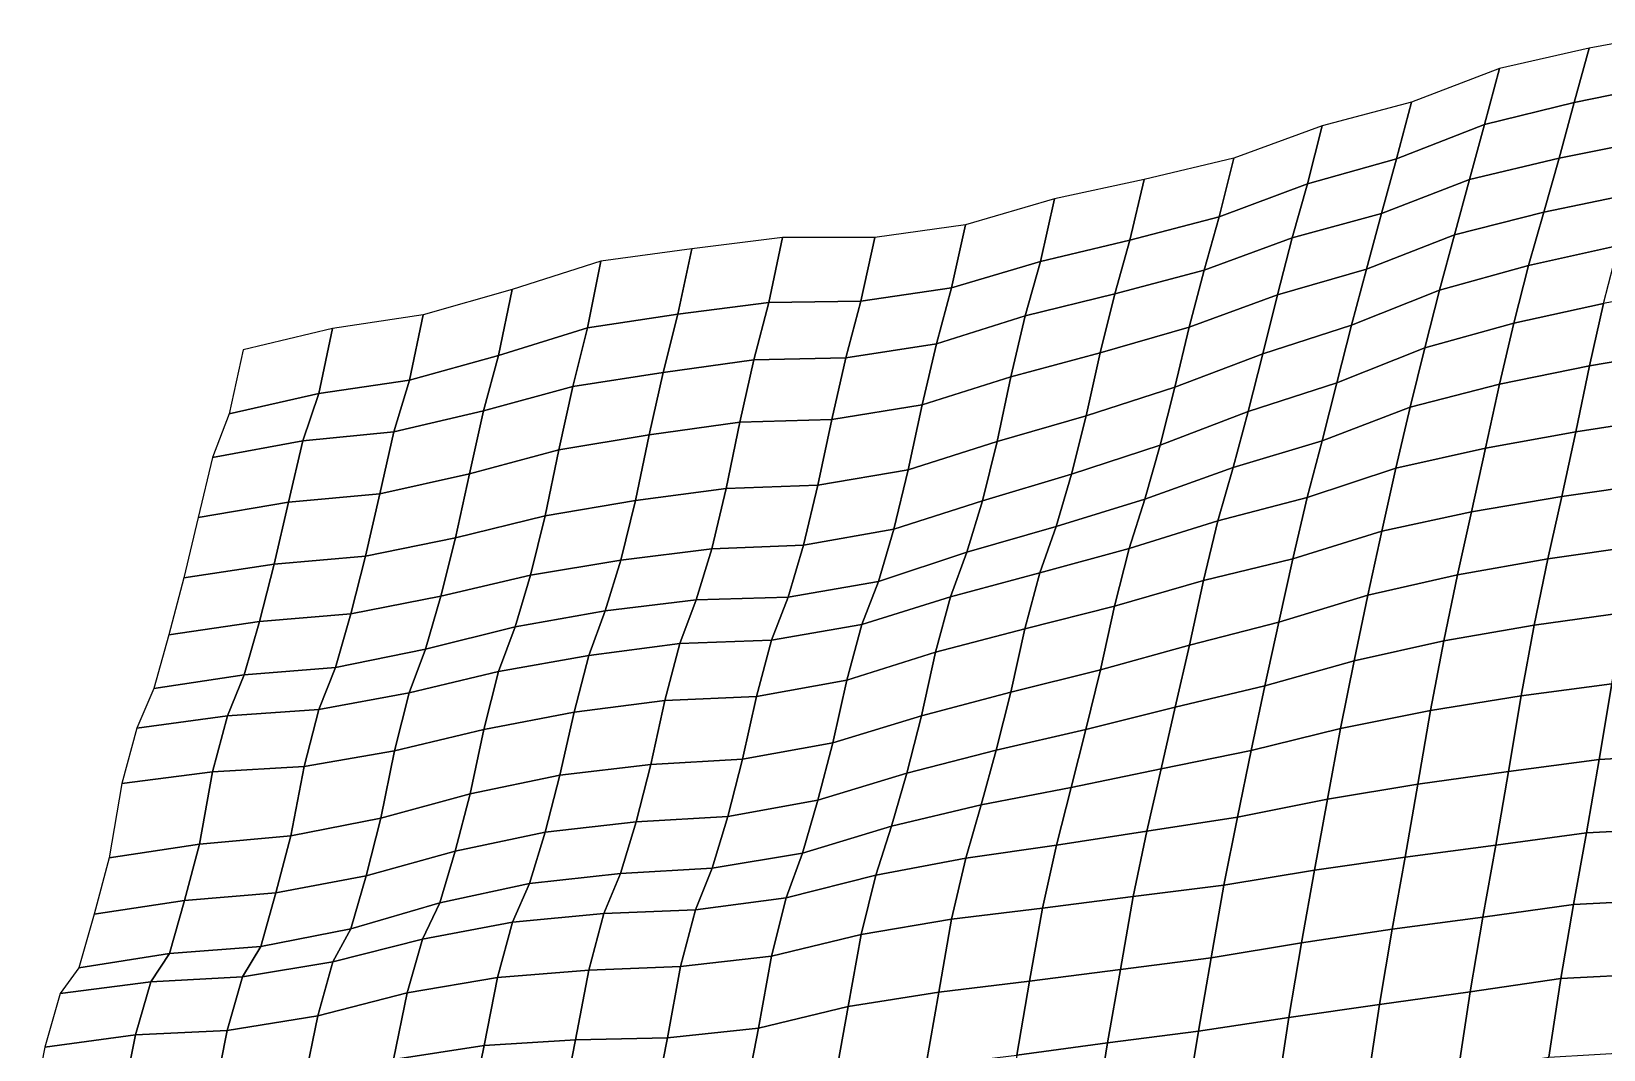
# Model space of a CAD drawing. Header units: metres. Extents: x -7.8 to 5.5, y -4.8 to 2.7.
# Drawn here: x -6.457 to -3.98, y 1.055 to 2.659 of the extents above; entities that cross this region are included whole.
import ezdxf

# ---------------------------------------------------------------- set-up
doc = ezdxf.new("R2010")
doc.units = ezdxf.units.M

msp = doc.modelspace()

# ---------------------------------------------------------------- linework, layer by layer
at = {"layer": 'C2'}
for points in [[(-4.00307, 2.63274, -14.09296), (-4.02696, 2.54726, -13.97273), (-3.88517, 2.57569, -13.91733), (-3.861, 2.65898, -14.03953)], [(-4.14443, 2.6008, -14.15152), (-4.16796, 2.51245, -14.03385), (-4.02696, 2.54726, -13.97273), (-4.00307, 2.63274, -14.09296)], [(-4.2831, 2.54732, -14.2294), (-4.30655, 2.45831, -14.11233), (-4.16796, 2.51245, -14.03385), (-4.14443, 2.6008, -14.15152)], [(-4.02696, 2.54726, -13.97273), (-4.05058, 2.45957, -13.85447), (-3.90873, 2.48756, -13.79946), (-3.88517, 2.57569, -13.91733)], [(-4.42384, 2.51043, -14.2924), (-4.44694, 2.41868, -14.17779), (-4.30655, 2.45831, -14.11233), (-4.2831, 2.54732, -14.2294)], [(-4.16796, 2.51245, -14.03385), (-4.19169, 2.42565, -13.9148), (-4.05058, 2.45957, -13.85447), (-4.02696, 2.54726, -13.97273)], [(-4.56278, 2.45914, -14.36831), (-4.58579, 2.36663, -14.25439), (-4.44694, 2.41868, -14.17779), (-4.42384, 2.51043, -14.2924)], [(-4.30655, 2.45831, -14.11233), (-4.33034, 2.37206, -13.99279), (-4.19169, 2.42565, -13.9148), (-4.16796, 2.51245, -14.03385)], [(-4.05058, 2.45957, -13.85447), (-4.0745, 2.3743, -13.73404), (-3.93278, 2.40339, -13.67805), (-3.90873, 2.48756, -13.79946)], [(-4.70397, 2.42588, -14.42805), (-4.72655, 2.32995, -14.31719), (-4.58579, 2.36663, -14.25439), (-4.56278, 2.45914, -14.36831)], [(-4.44694, 2.41868, -14.17779), (-4.47089, 2.33363, -14.05716), (-4.33034, 2.37206, -13.99279), (-4.30655, 2.45831, -14.11233)], [(-4.19169, 2.42565, -13.9148), (-4.21536, 2.3384, -13.79615), (-4.0745, 2.3743, -13.73404), (-4.05058, 2.45957, -13.85447)], [(-4.84551, 2.39536, -14.48533), (-4.86773, 2.29658, -14.37703), (-4.72655, 2.32995, -14.31719), (-4.70397, 2.42588, -14.42805)], [(-4.58579, 2.36663, -14.25439), (-4.60991, 2.28301, -14.13248), (-4.47089, 2.33363, -14.05716), (-4.44694, 2.41868, -14.17779)], [(-4.33034, 2.37206, -13.99279), (-4.35398, 2.28459, -13.87433), (-4.21536, 2.3384, -13.79615), (-4.19169, 2.42565, -13.9148)], [(-4.0745, 2.3743, -13.73404), (-4.09855, 2.29013, -13.61263), (-3.95713, 2.32153, -13.55456), (-3.93278, 2.40339, -13.67805)], [(-4.98574, 2.3544, -14.55197), (-5.00787, 2.25485, -14.44436), (-4.86773, 2.29658, -14.37703), (-4.84551, 2.39536, -14.48533)], [(-5.12859, 2.33443, -14.59978), (-5.15064, 2.23422, -14.49276), (-5.00787, 2.25485, -14.44436), (-4.98574, 2.3544, -14.55197)], [(-4.72655, 2.32995, -14.31719), (-4.75058, 2.24557, -14.19597), (-4.60991, 2.28301, -14.13248), (-4.58579, 2.36663, -14.25439)], [(-4.47089, 2.33363, -14.05716), (-4.49423, 2.24375, -13.94087), (-4.35398, 2.28459, -13.87433), (-4.33034, 2.37206, -13.99279)], [(-4.21536, 2.3384, -13.79615), (-4.23903, 2.25116, -13.6775), (-4.09855, 2.29013, -13.61263), (-4.0745, 2.3743, -13.73404)], [(-5.41704, 2.31635, -14.67578), (-5.43873, 2.21328, -14.57132), (-5.29571, 2.23194, -14.5247), (-5.27392, 2.33423, -14.62984)], [(-5.27392, 2.33423, -14.62984), (-5.29571, 2.23194, -14.5247), (-5.15064, 2.23422, -14.49276), (-5.12859, 2.33443, -14.59978)], [(-4.86773, 2.29658, -14.37703), (-4.89157, 2.21065, -14.25719), (-4.75058, 2.24557, -14.19597), (-4.72655, 2.32995, -14.31719)], [(-4.60991, 2.28301, -14.13248), (-4.63324, 2.19301, -14.01629), (-4.49423, 2.24375, -13.94087), (-4.47089, 2.33363, -14.05716)], [(-4.35398, 2.28459, -13.87433), (-4.37749, 2.19603, -13.75686), (-4.23903, 2.25116, -13.6775), (-4.21536, 2.3384, -13.79615)], [(-5.55995, 2.29682, -14.7232), (-5.58142, 2.19199, -14.62032), (-5.43873, 2.21328, -14.57132), (-5.41704, 2.31635, -14.67578)], [(-4.09855, 2.29013, -13.61263), (-4.12181, 2.19959, -13.49693), (-3.98033, 2.23055, -13.43926), (-3.95713, 2.32153, -13.55456)], [(-5.69975, 2.25245, -14.7929), (-5.72131, 2.14829, -14.68943), (-5.58142, 2.19199, -14.62032), (-5.55995, 2.29682, -14.7232)], [(-5.00787, 2.25485, -14.44436), (-5.03144, 2.16684, -14.3264), (-4.89157, 2.21065, -14.25719), (-4.86773, 2.29658, -14.37703)], [(-4.75058, 2.24557, -14.19597), (-4.77352, 2.1525, -14.08254), (-4.63324, 2.19301, -14.01629), (-4.60991, 2.28301, -14.13248)], [(-4.49423, 2.24375, -13.94087), (-4.51724, 2.15123, -13.82695), (-4.37749, 2.19603, -13.75686), (-4.35398, 2.28459, -13.87433)], [(-4.23903, 2.25116, -13.6775), (-4.26226, 2.16039, -13.562), (-4.12181, 2.19959, -13.49693), (-4.09855, 2.29013, -13.61263)], [(-5.15064, 2.23422, -14.49276), (-5.17401, 2.14456, -14.37628), (-5.03144, 2.16684, -14.3264), (-5.00787, 2.25485, -14.44436)], [(-3.98033, 2.23055, -13.43926), (-4.00257, 2.13188, -13.33086), (-3.86025, 2.15614, -13.27921), (-3.83834, 2.25744, -13.38524)], [(-5.84009, 2.21238, -14.85875), (-5.8618, 2.10942, -14.7542), (-5.72131, 2.14829, -14.68943), (-5.69975, 2.25245, -14.7929)], [(-5.43873, 2.21328, -14.57132), (-5.46185, 2.12164, -14.45662), (-5.31899, 2.14162, -14.4088), (-5.29571, 2.23194, -14.5247)], [(-5.29571, 2.23194, -14.5247), (-5.31899, 2.14162, -14.4088), (-5.17401, 2.14456, -14.37628), (-5.15064, 2.23422, -14.49276)], [(-4.89157, 2.21065, -14.25719), (-4.91418, 2.11495, -14.14613), (-4.77352, 2.1525, -14.08254), (-4.75058, 2.24557, -14.19597)], [(-4.63324, 2.19301, -14.01629), (-4.65603, 2.09874, -13.90395), (-4.51724, 2.15123, -13.82695), (-4.49423, 2.24375, -13.94087)], [(-4.37749, 2.19603, -13.75686), (-4.40076, 2.1056, -13.64107), (-4.26226, 2.16039, -13.562), (-4.23903, 2.25116, -13.6775)], [(-4.12181, 2.19959, -13.49693), (-4.14435, 2.10334, -13.38637), (-4.00257, 2.13188, -13.33086), (-3.98033, 2.23055, -13.43926)], [(-5.9828, 2.1912, -14.90764), (-6.00456, 2.08868, -14.8027), (-5.8618, 2.10942, -14.7542), (-5.84009, 2.21238, -14.85875)], [(-5.58142, 2.19199, -14.62032), (-5.60446, 2.09969, -14.5062), (-5.46185, 2.12164, -14.45662), (-5.43873, 2.21328, -14.57132)], [(-5.03144, 2.16684, -14.3264), (-5.05399, 2.07059, -14.21583), (-4.91418, 2.11495, -14.14613), (-4.89157, 2.21065, -14.25719)], [(-6.12394, 2.15749, -14.96778), (-6.1459, 2.05662, -14.86135), (-6.00456, 2.08868, -14.8027), (-5.9828, 2.1912, -14.90764)], [(-5.72131, 2.14829, -14.68943), (-5.74498, 2.06105, -14.57077), (-5.60446, 2.09969, -14.5062), (-5.58142, 2.19199, -14.62032)], [(-4.77352, 2.1525, -14.08254), (-4.79574, 2.05361, -13.97434), (-4.65603, 2.09874, -13.90395), (-4.63324, 2.19301, -14.01629)], [(-4.51724, 2.15123, -13.82695), (-4.54043, 2.06014, -13.71175), (-4.40076, 2.1056, -13.64107), (-4.37749, 2.19603, -13.75686)], [(-4.26226, 2.16039, -13.562), (-4.28513, 2.06678, -13.44907), (-4.14435, 2.10334, -13.38637), (-4.12181, 2.19959, -13.49693)], [(-5.17401, 2.14456, -14.37628), (-5.19643, 2.04732, -14.2666), (-5.05399, 2.07059, -14.21583), (-5.03144, 2.16684, -14.3264)], [(-4.40076, 2.1056, -13.64107), (-4.4239, 2.01407, -13.52626), (-4.28513, 2.06678, -13.44907), (-4.26226, 2.16039, -13.562)], [(-4.00257, 2.13188, -13.33086), (-4.02415, 2.02794, -13.2272), (-3.88158, 2.05022, -13.17732), (-3.86025, 2.15614, -13.27921)], [(-5.8618, 2.10942, -14.7542), (-5.88618, 2.02789, -14.63042), (-5.74498, 2.06105, -14.57077), (-5.72131, 2.14829, -14.68943)], [(-5.46185, 2.12164, -14.45662), (-5.48413, 2.0233, -14.34792), (-5.34126, 2.04317, -14.30021), (-5.31899, 2.14162, -14.4088)], [(-5.31899, 2.14162, -14.4088), (-5.34126, 2.04317, -14.30021), (-5.19643, 2.04732, -14.2666), (-5.17401, 2.14456, -14.37628)], [(-4.91418, 2.11495, -14.14613), (-4.93598, 2.01276, -14.04089), (-4.79574, 2.05361, -13.97434), (-4.77352, 2.1525, -14.08254)], [(-4.65603, 2.09874, -13.90395), (-4.67918, 2.00732, -13.78904), (-4.54043, 2.06014, -13.71175), (-4.51724, 2.15123, -13.82695)], [(-4.14435, 2.10334, -13.38637), (-4.16632, 2.00247, -13.27994), (-4.02415, 2.02794, -13.2272), (-4.00257, 2.13188, -13.33086)], [(-6.00456, 2.08868, -14.8027), (-6.02978, 2.01385, -14.6729), (-5.88618, 2.02789, -14.63042), (-5.8618, 2.10942, -14.7542)], [(-5.60446, 2.09969, -14.5062), (-5.62652, 1.9996, -14.39908), (-5.48413, 2.0233, -14.34792), (-5.46185, 2.12164, -14.45662)], [(-5.05399, 2.07059, -14.21583), (-5.07579, 1.9684, -14.11059), (-4.93598, 2.01276, -14.04089), (-4.91418, 2.11495, -14.14613)], [(-4.54043, 2.06014, -13.71175), (-4.56396, 1.97179, -13.59409), (-4.4239, 2.01407, -13.52626), (-4.40076, 2.1056, -13.64107)], [(-6.1459, 2.05662, -14.86135), (-6.17187, 1.98773, -14.72623), (-6.02978, 2.01385, -14.6729), (-6.00456, 2.08868, -14.8027)], [(-5.74498, 2.06105, -14.57077), (-5.76719, 1.96216, -14.46257), (-5.62652, 1.9996, -14.39908), (-5.60446, 2.09969, -14.5062)], [(-4.79574, 2.05361, -13.97434), (-4.81876, 1.9612, -13.86032), (-4.67918, 2.00732, -13.78904), (-4.65603, 2.09874, -13.90395)], [(-4.28513, 2.06678, -13.44907), (-4.30771, 1.97074, -13.3383), (-4.16632, 2.00247, -13.27994), (-4.14435, 2.10334, -13.38637)], [(-5.88618, 2.02789, -14.63042), (-5.90859, 1.93054, -14.52083), (-5.76719, 1.96216, -14.46257), (-5.74498, 2.06105, -14.57077)], [(-5.19643, 2.04732, -14.2666), (-5.21813, 1.94436, -14.16204), (-5.07579, 1.9684, -14.11059), (-5.05399, 2.07059, -14.21583)], [(-4.67918, 2.00732, -13.78904), (-4.70312, 1.92227, -13.66842), (-4.56396, 1.97179, -13.59409), (-4.54043, 2.06014, -13.71175)], [(-4.4239, 2.01407, -13.52626), (-4.44728, 1.92451, -13.40968), (-4.30771, 1.97074, -13.3383), (-4.28513, 2.06678, -13.44907)], [(-5.48413, 2.0233, -14.34792), (-5.50581, 1.92013, -14.24357), (-5.3628, 1.93889, -14.19684), (-5.34126, 2.04317, -14.30021)], [(-5.34126, 2.04317, -14.30021), (-5.3628, 1.93889, -14.19684), (-5.21813, 1.94436, -14.16204), (-5.19643, 2.04732, -14.2666)], [(-4.93598, 2.01276, -14.04089), (-4.95891, 1.91958, -13.92756), (-4.81876, 1.9612, -13.86032), (-4.79574, 2.05361, -13.97434)], [(-4.02415, 2.02794, -13.2272), (-4.04599, 1.92608, -13.12166), (-3.90322, 1.94671, -13.07326), (-3.88158, 2.05022, -13.17732)], [(-6.17187, 1.98773, -14.72623), (-6.19462, 1.89312, -14.61419), (-6.05227, 1.91716, -14.56273), (-6.02978, 2.01385, -14.6729)], [(-6.02978, 2.01385, -14.6729), (-6.05227, 1.91716, -14.56273), (-5.90859, 1.93054, -14.52083), (-5.88618, 2.02789, -14.63042)], [(-5.62652, 1.9996, -14.39908), (-5.64814, 1.89598, -14.29512), (-5.50581, 1.92013, -14.24357), (-5.48413, 2.0233, -14.34792)], [(-5.07579, 1.9684, -14.11059), (-5.09863, 1.87456, -13.99785), (-4.95891, 1.91958, -13.92756), (-4.93598, 2.01276, -14.04089)], [(-4.81876, 1.9612, -13.86032), (-4.84305, 1.8789, -13.73723), (-4.70312, 1.92227, -13.66842), (-4.67918, 2.00732, -13.78904)], [(-4.56396, 1.97179, -13.59409), (-4.58809, 1.88817, -13.47218), (-4.44728, 1.92451, -13.40968), (-4.4239, 2.01407, -13.52626)], [(-4.16632, 2.00247, -13.27994), (-4.18834, 1.90204, -13.17312), (-4.04599, 1.92608, -13.12166), (-4.02415, 2.02794, -13.2272)], [(-5.76719, 1.96216, -14.46257), (-5.78916, 1.86129, -14.35615), (-5.64814, 1.89598, -14.29512), (-5.62652, 1.9996, -14.39908)], [(-4.30771, 1.97074, -13.3383), (-4.32992, 1.87185, -13.2301), (-4.18834, 1.90204, -13.17312), (-4.16632, 2.00247, -13.27994)], [(-5.90859, 1.93054, -14.52083), (-5.9309, 1.83242, -14.41194), (-5.78916, 1.86129, -14.35615), (-5.76719, 1.96216, -14.46257)], [(-5.21813, 1.94436, -14.16204), (-5.24087, 1.84965, -14.0501), (-5.09863, 1.87456, -13.99785), (-5.07579, 1.9684, -14.11059)], [(-4.95891, 1.91958, -13.92756), (-4.98334, 1.83838, -13.80348), (-4.84305, 1.8789, -13.73723), (-4.81876, 1.9612, -13.86032)], [(-4.70312, 1.92227, -13.66842), (-4.72793, 1.84414, -13.54158), (-4.58809, 1.88817, -13.47218), (-4.56396, 1.97179, -13.59409)], [(-4.44728, 1.92451, -13.40968), (-4.46981, 1.82815, -13.29921), (-4.32992, 1.87185, -13.2301), (-4.30771, 1.97074, -13.3383)], [(-5.50581, 1.92013, -14.24357), (-5.52864, 1.82618, -14.13093), (-5.38551, 1.84396, -14.08509), (-5.3628, 1.93889, -14.19684)], [(-5.3628, 1.93889, -14.19684), (-5.38551, 1.84396, -14.08509), (-5.24087, 1.84965, -14.0501), (-5.21813, 1.94436, -14.16204)], [(-4.04599, 1.92608, -13.12166), (-4.06835, 1.82829, -13.01247), (-3.92554, 1.8487, -12.96427), (-3.90322, 1.94671, -13.07326)], [(-6.19462, 1.89312, -14.61419), (-6.2173, 1.79796, -14.50263), (-6.07466, 1.81969, -14.45325), (-6.05227, 1.91716, -14.56273)], [(-6.05227, 1.91716, -14.56273), (-6.07466, 1.81969, -14.45325), (-5.9309, 1.83242, -14.41194), (-5.90859, 1.93054, -14.52083)], [(-5.64814, 1.89598, -14.29512), (-5.67103, 1.80247, -14.18209), (-5.52864, 1.82618, -14.13093), (-5.50581, 1.92013, -14.24357)], [(-5.09863, 1.87456, -13.99785), (-5.12292, 1.79226, -13.87476), (-4.98334, 1.83838, -13.80348), (-4.95891, 1.91958, -13.92756)], [(-4.84305, 1.8789, -13.73723), (-4.86849, 1.80582, -13.60586), (-4.72793, 1.84414, -13.54158), (-4.70312, 1.92227, -13.66842)], [(-4.58809, 1.88817, -13.47218), (-4.61089, 1.79401, -13.35974), (-4.46981, 1.82815, -13.29921), (-4.44728, 1.92451, -13.40968)], [(-4.18834, 1.90204, -13.17312), (-4.21051, 1.80282, -13.06521), (-4.06835, 1.82829, -13.01247), (-4.04599, 1.92608, -13.12166)], [(-5.78916, 1.86129, -14.35615), (-5.8122, 1.76899, -14.24203), (-5.67103, 1.80247, -14.18209), (-5.64814, 1.89598, -14.29512)], [(-4.72793, 1.84414, -13.54158), (-4.75115, 1.75327, -13.42618), (-4.61089, 1.79401, -13.35974), (-4.58809, 1.88817, -13.47218)], [(-4.32992, 1.87185, -13.2301), (-4.35183, 1.77055, -13.12407), (-4.21051, 1.80282, -13.06521), (-4.18834, 1.90204, -13.17312)], [(-5.9309, 1.83242, -14.41194), (-5.95408, 1.74122, -14.29684), (-5.8122, 1.76899, -14.24203), (-5.78916, 1.86129, -14.35615)], [(-5.24087, 1.84965, -14.0501), (-5.26517, 1.76746, -13.92691), (-5.12292, 1.79226, -13.87476), (-5.09863, 1.87456, -13.99785)], [(-4.98334, 1.83838, -13.80348), (-5.00915, 1.76827, -13.66945), (-4.86849, 1.80582, -13.60586), (-4.84305, 1.8789, -13.73723)], [(-4.46981, 1.82815, -13.29921), (-4.49191, 1.72838, -13.19179), (-4.35183, 1.77055, -13.12407), (-4.32992, 1.87185, -13.2301)], [(-5.52864, 1.82618, -14.13093), (-5.55319, 1.74597, -14.00596), (-5.41002, 1.76341, -13.96042), (-5.38551, 1.84396, -14.08509)], [(-5.38551, 1.84396, -14.08509), (-5.41002, 1.76341, -13.96042), (-5.26517, 1.76746, -13.92691), (-5.24087, 1.84965, -14.0501)], [(-5.12292, 1.79226, -13.87476), (-5.14901, 1.72435, -13.73875), (-5.00915, 1.76827, -13.66945), (-4.98334, 1.83838, -13.80348)], [(-4.86849, 1.80582, -13.60586), (-4.89205, 1.7177, -13.488), (-4.75115, 1.75327, -13.42618), (-4.72793, 1.84414, -13.54158)], [(-4.06835, 1.82829, -13.01247), (-4.08986, 1.72379, -12.9093), (-3.94699, 1.74366, -12.86159), (-3.92554, 1.8487, -12.96427)], [(-6.2173, 1.79796, -14.50263), (-6.24065, 1.70819, -14.38625), (-6.09793, 1.72926, -14.33745), (-6.07466, 1.81969, -14.45325)], [(-6.07466, 1.81969, -14.45325), (-6.09793, 1.72926, -14.33745), (-5.95408, 1.74122, -14.29684), (-5.9309, 1.83242, -14.41194)], [(-5.67103, 1.80247, -14.18209), (-5.69543, 1.72105, -14.05821), (-5.55319, 1.74597, -14.00596), (-5.52864, 1.82618, -14.13093)], [(-4.61089, 1.79401, -13.35974), (-4.63275, 1.69226, -13.2541), (-4.49191, 1.72838, -13.19179), (-4.46981, 1.82815, -13.29921)], [(-4.21051, 1.80282, -13.06521), (-4.23207, 1.69866, -12.96174), (-4.08986, 1.72379, -12.9093), (-4.06835, 1.82829, -13.01247)], [(-5.8122, 1.76899, -14.24203), (-5.83635, 1.68559, -14.11992), (-5.69543, 1.72105, -14.05821), (-5.67103, 1.80247, -14.18209)], [(-5.26517, 1.76746, -13.92691), (-5.2913, 1.69987, -13.7906), (-5.14901, 1.72435, -13.73875), (-5.12292, 1.79226, -13.87476)], [(-5.00915, 1.76827, -13.66945), (-5.03281, 1.68092, -13.55089), (-4.89205, 1.7177, -13.488), (-4.86849, 1.80582, -13.60586)], [(-4.75115, 1.75327, -13.42618), (-4.77324, 1.65339, -13.31887), (-4.63275, 1.69226, -13.2541), (-4.61089, 1.79401, -13.35974)], [(-4.35183, 1.77055, -13.12407), (-4.37351, 1.66737, -13.01971), (-4.23207, 1.69866, -12.96174), (-4.21051, 1.80282, -13.06521)], [(-5.95408, 1.74122, -14.29684), (-5.9781, 1.65683, -14.17562), (-5.83635, 1.68559, -14.11992), (-5.8122, 1.76899, -14.24203)], [(-5.55319, 1.74597, -14.00596), (-5.57902, 1.67597, -13.87183), (-5.43599, 1.69451, -13.8253), (-5.41002, 1.76341, -13.96042)], [(-5.41002, 1.76341, -13.96042), (-5.43599, 1.69451, -13.8253), (-5.2913, 1.69987, -13.7906), (-5.26517, 1.76746, -13.92691)], [(-5.14901, 1.72435, -13.73875), (-5.17264, 1.63678, -13.62039), (-5.03281, 1.68092, -13.55089), (-5.00915, 1.76827, -13.66945)], [(-4.49191, 1.72838, -13.19179), (-4.51396, 1.62817, -13.08478), (-4.37351, 1.66737, -13.01971), (-4.35183, 1.77055, -13.12407)], [(-6.09793, 1.72926, -14.33745), (-6.12203, 1.64542, -14.21574), (-5.9781, 1.65683, -14.17562), (-5.95408, 1.74122, -14.29684)], [(-5.69543, 1.72105, -14.05821), (-5.72119, 1.6505, -13.92457), (-5.57902, 1.67597, -13.87183), (-5.55319, 1.74597, -14.00596)], [(-4.89205, 1.7177, -13.488), (-4.91416, 1.61793, -13.38058), (-4.77324, 1.65339, -13.31887), (-4.75115, 1.75327, -13.42618)], [(-4.08986, 1.72379, -12.9093), (-4.11046, 1.61205, -12.81263), (-3.96753, 1.63136, -12.76542), (-3.94699, 1.74366, -12.86159)], [(-6.24065, 1.70819, -14.38625), (-6.26465, 1.62358, -14.26523), (-6.12203, 1.64542, -14.21574), (-6.09793, 1.72926, -14.33745)], [(-5.83635, 1.68559, -14.11992), (-5.86231, 1.61669, -13.98481), (-5.72119, 1.6505, -13.92457), (-5.69543, 1.72105, -14.05821)], [(-5.2913, 1.69987, -13.7906), (-5.31479, 1.6112, -13.67323), (-5.17264, 1.63678, -13.62039), (-5.14901, 1.72435, -13.73875)], [(-5.03281, 1.68092, -13.55089), (-5.05486, 1.58071, -13.44387), (-4.91416, 1.61793, -13.38058), (-4.89205, 1.7177, -13.488)], [(-4.63275, 1.69226, -13.2541), (-4.6551, 1.59447, -13.14491), (-4.51396, 1.62817, -13.08478), (-4.49191, 1.72838, -13.19179)], [(-4.23207, 1.69866, -12.96174), (-4.25294, 1.589, -12.86321), (-4.11046, 1.61205, -12.81263), (-4.08986, 1.72379, -12.9093)], [(-5.9781, 1.65683, -14.17562), (-6.00438, 1.59045, -14.03824), (-5.86231, 1.61669, -13.98481), (-5.83635, 1.68559, -14.11992)], [(-5.57902, 1.67597, -13.87183), (-5.60239, 1.58631, -13.75535), (-5.45935, 1.60485, -13.70882), (-5.43599, 1.69451, -13.8253)], [(-5.43599, 1.69451, -13.8253), (-5.45935, 1.60485, -13.70882), (-5.31479, 1.6112, -13.67323), (-5.2913, 1.69987, -13.7906)], [(-4.77324, 1.65339, -13.31887), (-4.79602, 1.55901, -13.20663), (-4.6551, 1.59447, -13.14491), (-4.63275, 1.69226, -13.2541)], [(-4.37351, 1.66737, -13.01971), (-4.39473, 1.56057, -12.91861), (-4.25294, 1.589, -12.86321), (-4.23207, 1.69866, -12.96174)], [(-5.72119, 1.6505, -13.92457), (-5.74438, 1.55941, -13.80937), (-5.60239, 1.58631, -13.75535), (-5.57902, 1.67597, -13.87183)], [(-5.17264, 1.63678, -13.62039), (-5.19485, 1.53789, -13.51219), (-5.05486, 1.58071, -13.44387), (-5.03281, 1.68092, -13.55089)], [(-4.51396, 1.62817, -13.08478), (-4.53577, 1.5261, -12.97943), (-4.39473, 1.56057, -12.91861), (-4.37351, 1.66737, -13.01971)], [(-6.26465, 1.62358, -14.26523), (-6.29141, 1.56106, -14.12439), (-6.14855, 1.58092, -14.07668), (-6.12203, 1.64542, -14.21574)], [(-6.12203, 1.64542, -14.21574), (-6.14855, 1.58092, -14.07668), (-6.00438, 1.59045, -14.03824), (-5.9781, 1.65683, -14.17562)], [(-5.86231, 1.61669, -13.98481), (-5.88552, 1.52571, -13.86951), (-5.74438, 1.55941, -13.80937), (-5.72119, 1.6505, -13.92457)], [(-5.31479, 1.6112, -13.67323), (-5.33699, 1.5122, -13.56513), (-5.19485, 1.53789, -13.51219), (-5.17264, 1.63678, -13.62039)], [(-4.91416, 1.61793, -13.38058), (-4.93732, 1.52662, -13.26558), (-4.79602, 1.55901, -13.20663), (-4.77324, 1.65339, -13.31887)], [(-3.96753, 1.63136, -12.76542), (-3.98718, 1.51204, -12.67555), (-3.84286, 1.52026, -12.63829), (-3.82335, 1.64079, -12.72707)], [(-6.00438, 1.59045, -14.03824), (-6.02775, 1.50079, -13.92175), (-5.88552, 1.52571, -13.86951), (-5.86231, 1.61669, -13.98481)], [(-5.45935, 1.60485, -13.70882), (-5.48132, 1.50398, -13.60239), (-5.33699, 1.5122, -13.56513), (-5.31479, 1.6112, -13.67323)], [(-5.05486, 1.58071, -13.44387), (-5.07814, 1.49039, -13.32798), (-4.93732, 1.52662, -13.26558), (-4.91416, 1.61793, -13.38058)], [(-4.6551, 1.59447, -13.14491), (-4.67753, 1.49734, -13.03513), (-4.53577, 1.5261, -12.97943), (-4.51396, 1.62817, -13.08478)], [(-4.25294, 1.589, -12.86321), (-4.27301, 1.47297, -12.77039), (-4.13012, 1.49273, -12.72277), (-4.11046, 1.61205, -12.81263)], [(-4.11046, 1.61205, -12.81263), (-4.13012, 1.49273, -12.72277), (-3.98718, 1.51204, -12.67555), (-3.96753, 1.63136, -12.76542)], [(-6.14855, 1.58092, -14.07668), (-6.17208, 1.49258, -13.95901), (-6.02775, 1.50079, -13.92175), (-6.00438, 1.59045, -14.03824)], [(-5.74438, 1.55941, -13.80937), (-5.76623, 1.45767, -13.70373), (-5.62455, 1.48698, -13.64754), (-5.60239, 1.58631, -13.75535)], [(-5.60239, 1.58631, -13.75535), (-5.62455, 1.48698, -13.64754), (-5.48132, 1.50398, -13.60239), (-5.45935, 1.60485, -13.70882)], [(-4.79602, 1.55901, -13.20663), (-4.8192, 1.46792, -13.09142), (-4.67753, 1.49734, -13.03513), (-4.6551, 1.59447, -13.14491)], [(-4.39473, 1.56057, -12.91861), (-4.41538, 1.44916, -12.82165), (-4.27301, 1.47297, -12.77039), (-4.25294, 1.589, -12.86321)], [(-6.29141, 1.56106, -14.12439), (-6.3151, 1.47392, -14.00564), (-6.17208, 1.49258, -13.95901), (-6.14855, 1.58092, -14.07668)], [(-5.19485, 1.53789, -13.51219), (-5.21814, 1.44756, -13.3963), (-5.07814, 1.49039, -13.32798), (-5.05486, 1.58071, -13.44387)], [(-4.53577, 1.5261, -12.97943), (-4.55722, 1.42105, -12.87676), (-4.41538, 1.44916, -12.82165), (-4.39473, 1.56057, -12.91861)], [(-5.88552, 1.52571, -13.86951), (-5.90682, 1.41957, -13.76781), (-5.76623, 1.45767, -13.70373), (-5.74438, 1.55941, -13.80937)], [(-5.33699, 1.5122, -13.56513), (-5.36032, 1.42221, -13.44894), (-5.21814, 1.44756, -13.3963), (-5.19485, 1.53789, -13.51219)], [(-4.93732, 1.52662, -13.26558), (-4.96113, 1.44047, -13.14594), (-4.8192, 1.46792, -13.09142), (-4.79602, 1.55901, -13.20663)], [(-6.02775, 1.50079, -13.92175), (-6.04869, 1.39169, -13.82272), (-5.90682, 1.41957, -13.76781), (-5.88552, 1.52571, -13.86951)], [(-5.48132, 1.50398, -13.60239), (-5.50461, 1.41366, -13.4865), (-5.36032, 1.42221, -13.44894), (-5.33699, 1.5122, -13.56513)], [(-5.07814, 1.49039, -13.32798), (-5.10231, 1.4071, -13.20578), (-4.96113, 1.44047, -13.14594), (-4.93732, 1.52662, -13.26558)], [(-4.67753, 1.49734, -13.03513), (-4.6998, 1.39888, -12.92654), (-4.55722, 1.42105, -12.87676), (-4.53577, 1.5261, -12.97943)], [(-4.13012, 1.49273, -12.72277), (-4.15019, 1.3767, -12.62995), (-4.0073, 1.39634, -12.58244), (-3.98718, 1.51204, -12.67555)], [(-3.98718, 1.51204, -12.67555), (-4.0073, 1.39634, -12.58244), (-3.86289, 1.4039, -12.54577), (-3.84286, 1.52026, -12.63829)], [(-6.3151, 1.47392, -14.00564), (-6.33506, 1.35701, -13.91361), (-6.1924, 1.37852, -13.86442), (-6.17208, 1.49258, -13.95901)], [(-6.17208, 1.49258, -13.95901), (-6.1924, 1.37852, -13.86442), (-6.04869, 1.39169, -13.82272), (-6.02775, 1.50079, -13.92175)], [(-5.76623, 1.45767, -13.70373), (-5.78953, 1.36746, -13.58774), (-5.64793, 1.39742, -13.53096), (-5.62455, 1.48698, -13.64754)], [(-5.62455, 1.48698, -13.64754), (-5.64793, 1.39742, -13.53096), (-5.50461, 1.41366, -13.4865), (-5.48132, 1.50398, -13.60239)], [(-5.21814, 1.44756, -13.3963), (-5.24229, 1.36416, -13.2742), (-5.10231, 1.4071, -13.20578), (-5.07814, 1.49039, -13.32798)], [(-4.8192, 1.46792, -13.09142), (-4.84238, 1.37672, -12.97632), (-4.6998, 1.39888, -12.92654), (-4.67753, 1.49734, -13.03513)], [(-4.27301, 1.47297, -12.77039), (-4.29324, 1.35826, -12.67638), (-4.15019, 1.3767, -12.62995), (-4.13012, 1.49273, -12.72277)], [(-4.96113, 1.44047, -13.14594), (-4.98518, 1.3563, -13.02453), (-4.84238, 1.37672, -12.97632), (-4.8192, 1.46792, -13.09142)], [(-4.41538, 1.44916, -12.82165), (-4.43597, 1.3373, -12.72508), (-4.29324, 1.35826, -12.67638), (-4.27301, 1.47297, -12.77039)], [(-5.90682, 1.41957, -13.76781), (-5.93005, 1.32881, -13.65231), (-5.78953, 1.36746, -13.58774), (-5.76623, 1.45767, -13.70373)], [(-5.36032, 1.42221, -13.44894), (-5.38469, 1.34057, -13.32526), (-5.24229, 1.36416, -13.2742), (-5.21814, 1.44756, -13.3963)], [(-5.10231, 1.4071, -13.20578), (-5.12717, 1.32941, -13.07855), (-4.98518, 1.3563, -13.02453), (-4.96113, 1.44047, -13.14594)], [(-4.55722, 1.42105, -12.87676), (-4.57843, 1.31414, -12.77575), (-4.43597, 1.3373, -12.72508), (-4.41538, 1.44916, -12.82165)], [(-6.04869, 1.39169, -13.82272), (-6.07203, 1.3018, -13.70643), (-5.93005, 1.32881, -13.65231), (-5.90682, 1.41957, -13.76781)], [(-5.64793, 1.39742, -13.53096), (-5.67241, 1.31666, -13.40649), (-5.52903, 1.33246, -13.36242), (-5.50461, 1.41366, -13.4865)], [(-5.50461, 1.41366, -13.4865), (-5.52903, 1.33246, -13.36242), (-5.38469, 1.34057, -13.32526), (-5.36032, 1.42221, -13.44894)], [(-4.6998, 1.39888, -12.92654), (-4.72149, 1.29582, -12.82208), (-4.57843, 1.31414, -12.77575), (-4.55722, 1.42105, -12.87676)], [(-6.1924, 1.37852, -13.86442), (-6.21589, 1.28985, -13.74705), (-6.07203, 1.3018, -13.70643), (-6.04869, 1.39169, -13.82272)], [(-5.78953, 1.36746, -13.58774), (-5.81395, 1.28614, -13.46376), (-5.67241, 1.31666, -13.40649), (-5.64793, 1.39742, -13.53096)], [(-5.24229, 1.36416, -13.2742), (-5.26812, 1.29417, -13.14006), (-5.12717, 1.32941, -13.07855), (-5.10231, 1.4071, -13.20578)], [(-4.84238, 1.37672, -12.97632), (-4.86455, 1.2775, -12.86842), (-4.72149, 1.29582, -12.82208), (-4.6998, 1.39888, -12.92654)], [(-4.15019, 1.3767, -12.62995), (-4.17061, 1.26342, -12.53467), (-4.02778, 1.28361, -12.48666), (-4.0073, 1.39634, -12.58244)], [(-4.0073, 1.39634, -12.58244), (-4.02778, 1.28361, -12.48666), (-3.8833, 1.29062, -12.45049), (-3.86289, 1.4039, -12.54577)], [(-6.33506, 1.35701, -13.91361), (-6.35855, 1.26834, -13.79624), (-6.21589, 1.28985, -13.74705), (-6.1924, 1.37852, -13.86442)], [(-5.93005, 1.32881, -13.65231), (-5.95416, 1.24508, -13.53051), (-5.81395, 1.28614, -13.46376), (-5.78953, 1.36746, -13.58774)], [(-5.38469, 1.34057, -13.32526), (-5.41111, 1.27529, -13.18689), (-5.26812, 1.29417, -13.14006), (-5.24229, 1.36416, -13.2742)], [(-4.98518, 1.3563, -13.02453), (-5.00774, 1.26016, -12.91386), (-4.86455, 1.2775, -12.86842), (-4.84238, 1.37672, -12.97632)], [(-4.29324, 1.35826, -12.67638), (-4.31357, 1.24432, -12.58169), (-4.17061, 1.26342, -12.53467), (-4.15019, 1.3767, -12.62995)], [(-5.52903, 1.33246, -13.36242), (-5.5557, 1.26916, -13.22228), (-5.41111, 1.27529, -13.18689), (-5.38469, 1.34057, -13.32526)], [(-5.12717, 1.32941, -13.07855), (-5.15011, 1.23634, -12.96512), (-5.00774, 1.26016, -12.91386), (-4.98518, 1.3563, -13.02453)], [(-4.43597, 1.3373, -12.72508), (-4.45629, 1.22325, -12.63049), (-4.31357, 1.24432, -12.58169), (-4.29324, 1.35826, -12.67638)], [(-6.07203, 1.3018, -13.70643), (-6.09602, 1.21708, -13.58551), (-5.95416, 1.24508, -13.53051), (-5.93005, 1.32881, -13.65231)], [(-5.81395, 1.28614, -13.46376), (-5.84133, 1.22856, -13.31849), (-5.69934, 1.25545, -13.26447), (-5.67241, 1.31666, -13.40649)], [(-5.67241, 1.31666, -13.40649), (-5.69934, 1.25545, -13.26447), (-5.5557, 1.26916, -13.22228), (-5.52903, 1.33246, -13.36242)], [(-5.26812, 1.29417, -13.14006), (-5.29118, 1.20209, -13.02575), (-5.15011, 1.23634, -12.96512), (-5.12717, 1.32941, -13.07855)], [(-4.72149, 1.29582, -12.82208), (-4.74169, 1.18078, -12.72838), (-4.59868, 1.19954, -12.68165), (-4.57843, 1.31414, -12.77575)], [(-4.57843, 1.31414, -12.77575), (-4.59868, 1.19954, -12.68165), (-4.45629, 1.22325, -12.63049), (-4.43597, 1.3373, -12.72508)], [(-6.35855, 1.26834, -13.79624), (-6.38251, 1.1834, -13.67552), (-6.24001, 1.20623, -13.62514), (-6.21589, 1.28985, -13.74705)], [(-6.21589, 1.28985, -13.74705), (-6.24001, 1.20623, -13.62514), (-6.09602, 1.21708, -13.58551), (-6.07203, 1.3018, -13.70643)], [(-5.41111, 1.27529, -13.18689), (-5.43446, 1.18552, -13.0705), (-5.29118, 1.20209, -13.02575), (-5.26812, 1.29417, -13.14006)], [(-4.86455, 1.2775, -12.86842), (-4.88477, 1.16268, -12.77451), (-4.74169, 1.18078, -12.72838), (-4.72149, 1.29582, -12.82208)], [(-4.02778, 1.28361, -12.48666), (-4.04775, 1.16681, -12.39453), (-3.90334, 1.17437, -12.35786), (-3.8833, 1.29062, -12.45049)], [(-5.95416, 1.24508, -13.53051), (-5.98222, 1.19288, -13.3804), (-5.84133, 1.22856, -13.31849), (-5.81395, 1.28614, -13.46376)], [(-5.69934, 1.25545, -13.26447), (-5.72302, 1.16832, -13.14571), (-5.57913, 1.18005, -13.1053), (-5.5557, 1.26916, -13.22228)], [(-5.5557, 1.26916, -13.22228), (-5.57913, 1.18005, -13.1053), (-5.43446, 1.18552, -13.0705), (-5.41111, 1.27529, -13.18689)], [(-5.00774, 1.26016, -12.91386), (-5.02795, 1.14523, -12.82005), (-4.88477, 1.16268, -12.77451), (-4.86455, 1.2775, -12.86842)], [(-4.31357, 1.24432, -12.58169), (-4.33337, 1.1261, -12.49084), (-4.19048, 1.14585, -12.44323), (-4.17061, 1.26342, -12.53467)], [(-4.17061, 1.26342, -12.53467), (-4.19048, 1.14585, -12.44323), (-4.04775, 1.16681, -12.39453), (-4.02778, 1.28361, -12.48666)], [(-6.09602, 1.21708, -13.58551), (-6.12465, 1.1695, -13.43127), (-5.98222, 1.19288, -13.3804), (-5.95416, 1.24508, -13.53051)], [(-5.84133, 1.22856, -13.31849), (-5.86534, 1.14406, -13.19737), (-5.72302, 1.16832, -13.14571), (-5.69934, 1.25545, -13.26447)], [(-5.15011, 1.23634, -12.96512), (-5.17047, 1.12262, -12.87023), (-5.02795, 1.14523, -12.82005), (-5.00774, 1.26016, -12.91386)], [(-4.45629, 1.22325, -12.63049), (-4.47611, 1.10525, -12.53944), (-4.33337, 1.1261, -12.49084), (-4.31357, 1.24432, -12.58169)], [(-6.24001, 1.20623, -13.62514), (-6.26903, 1.16172, -13.46813), (-6.12465, 1.1695, -13.43127), (-6.09602, 1.21708, -13.58551)], [(-5.98222, 1.19288, -13.3804), (-6.00622, 1.10827, -13.25938), (-5.86534, 1.14406, -13.19737), (-5.84133, 1.22856, -13.31849)], [(-5.29118, 1.20209, -13.02575), (-5.31156, 1.08848, -12.93076), (-5.17047, 1.12262, -12.87023), (-5.15011, 1.23634, -12.96512)], [(-4.59868, 1.19954, -12.68165), (-4.6188, 1.08396, -12.58844), (-4.47611, 1.10525, -12.53944), (-4.45629, 1.22325, -12.63049)], [(-6.38251, 1.1834, -13.67552), (-6.41205, 1.14307, -13.51476), (-6.26903, 1.16172, -13.46813), (-6.24001, 1.20623, -13.62514)], [(-6.12465, 1.1695, -13.43127), (-6.14866, 1.085, -13.31015), (-6.00622, 1.10827, -13.25938), (-5.98222, 1.19288, -13.3804)], [(-5.43446, 1.18552, -13.0705), (-5.455, 1.07323, -12.97433), (-5.31156, 1.08848, -12.93076), (-5.29118, 1.20209, -13.02575)], [(-4.74169, 1.18078, -12.72838), (-4.76185, 1.06552, -12.63487), (-4.6188, 1.08396, -12.58844), (-4.59868, 1.19954, -12.68165)], [(-6.26903, 1.16172, -13.46813), (-6.29316, 1.07821, -13.34613), (-6.14866, 1.085, -13.31015), (-6.12465, 1.1695, -13.43127)], [(-5.86534, 1.14406, -13.19737), (-5.88682, 1.03935, -13.0944), (-5.74424, 1.06152, -13.04461), (-5.72302, 1.16832, -13.14571)], [(-5.72302, 1.16832, -13.14571), (-5.74424, 1.06152, -13.04461), (-5.59999, 1.07028, -13.00686), (-5.57913, 1.18005, -13.1053)], [(-5.57913, 1.18005, -13.1053), (-5.59999, 1.07028, -13.00686), (-5.455, 1.07323, -12.97433), (-5.43446, 1.18552, -13.0705)], [(-4.88477, 1.16268, -12.77451), (-4.90479, 1.04621, -12.68209), (-4.76185, 1.06552, -12.63487), (-4.74169, 1.18078, -12.72838)], [(-4.19048, 1.14585, -12.44323), (-4.20943, 1.02081, -12.35849), (-4.06685, 1.04298, -12.30871), (-4.04775, 1.16681, -12.39453)], [(-4.04775, 1.16681, -12.39453), (-4.06685, 1.04298, -12.30871), (-3.92254, 1.05131, -12.27135), (-3.90334, 1.17437, -12.35786)], [(-6.41205, 1.14307, -13.51476), (-6.43605, 1.05846, -13.39374), (-6.29316, 1.07821, -13.34613), (-6.26903, 1.16172, -13.46813)], [(-6.00622, 1.10827, -13.25938), (-6.02765, 1.00312, -13.1568), (-5.88682, 1.03935, -13.0944), (-5.86534, 1.14406, -13.19737)], [(-5.17047, 1.12262, -12.87023), (-5.1908, 1.00868, -12.77554), (-5.04798, 1.02887, -12.72753), (-5.02795, 1.14523, -12.82005)], [(-5.02795, 1.14523, -12.82005), (-5.04798, 1.02887, -12.72753), (-4.90479, 1.04621, -12.68209), (-4.88477, 1.16268, -12.77451)], [(-4.33337, 1.1261, -12.49084), (-4.35231, 1.00106, -12.40611), (-4.20943, 1.02081, -12.35849), (-4.19048, 1.14585, -12.44323)], [(-5.31156, 1.08848, -12.93076), (-5.33259, 0.98014, -12.83104), (-5.1908, 1.00868, -12.77554), (-5.17047, 1.12262, -12.87023)], [(-4.47611, 1.10525, -12.53944), (-4.49518, 0.9812, -12.45382), (-4.35231, 1.00106, -12.40611), (-4.33337, 1.1261, -12.49084)], [(-6.14866, 1.085, -13.31015), (-6.16998, 0.97897, -13.20836), (-6.02765, 1.00312, -13.1568), (-6.00622, 1.10827, -13.25938)], [(-4.6188, 1.08396, -12.58844), (-4.63832, 0.96353, -12.49956), (-4.49518, 0.9812, -12.45382), (-4.47611, 1.10525, -12.53944)], [(-6.43605, 1.05846, -13.39374), (-6.45727, 0.95166, -13.29264), (-6.31457, 0.97284, -13.24374), (-6.29316, 1.07821, -13.34613)], [(-6.29316, 1.07821, -13.34613), (-6.31457, 0.97284, -13.24374), (-6.16998, 0.97897, -13.20836), (-6.14866, 1.085, -13.31015)], [(-5.74424, 1.06152, -13.04461), (-5.76558, 0.9556, -12.94272), (-5.62114, 0.96293, -12.90625), (-5.59999, 1.07028, -13.00686)], [(-5.59999, 1.07028, -13.00686), (-5.62114, 0.96293, -12.90625), (-5.47625, 0.96665, -12.87303), (-5.455, 1.07323, -12.97433)], [(-5.455, 1.07323, -12.97433), (-5.47625, 0.96665, -12.87303), (-5.33259, 0.98014, -12.83104), (-5.31156, 1.08848, -12.93076)], [(-4.90479, 1.04621, -12.68209), (-4.92408, 0.92392, -12.59489), (-4.7814, 0.94532, -12.54579), (-4.76185, 1.06552, -12.63487)], [(-4.76185, 1.06552, -12.63487), (-4.7814, 0.94532, -12.54579), (-4.63832, 0.96353, -12.49956), (-4.6188, 1.08396, -12.58844)], [(-5.88682, 1.03935, -13.0944), (-5.90854, 0.9365, -12.98974), (-5.76558, 0.9556, -12.94272), (-5.74424, 1.06152, -13.04461)]]:
    msp.add_3dface(points, dxfattribs=at)

doc.saveas('drawing.dxf')
